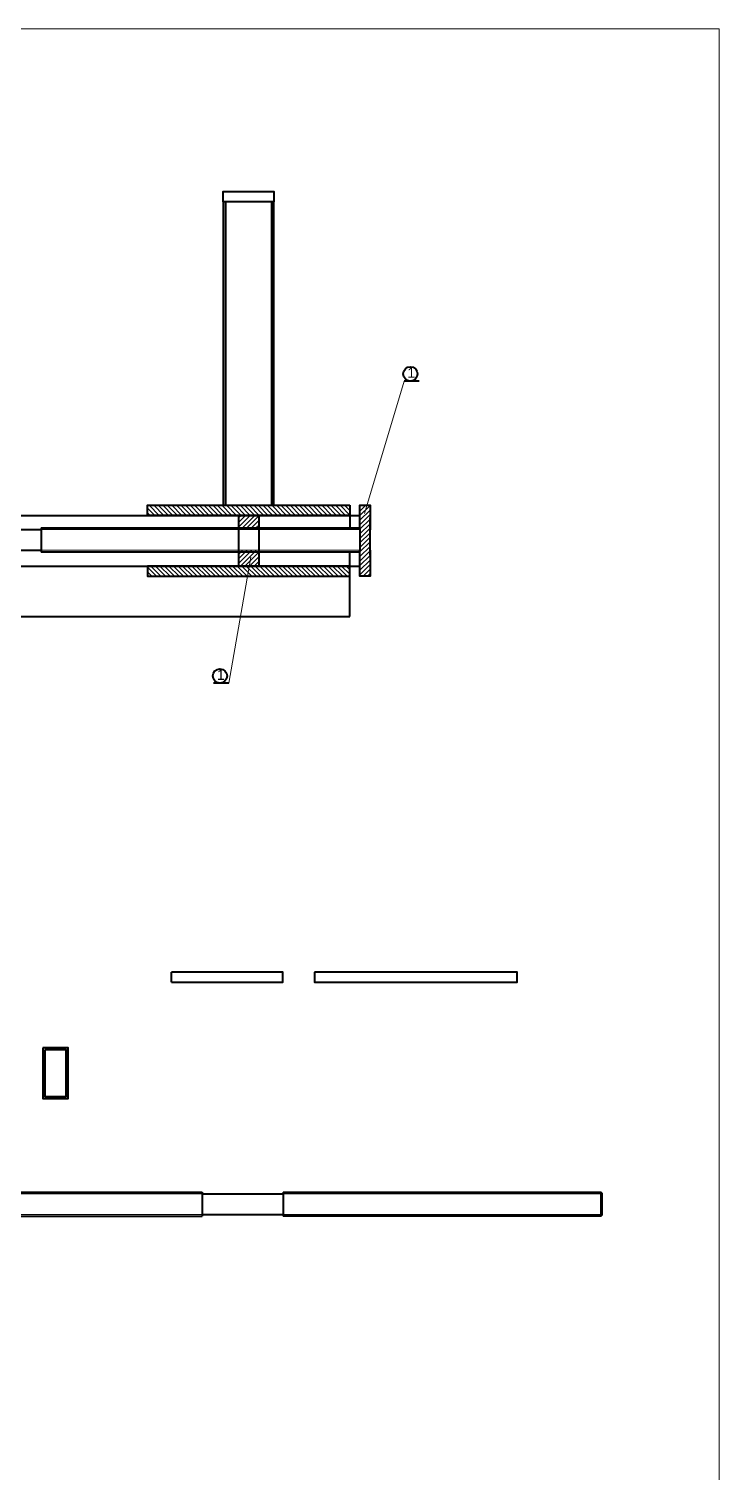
# Model space of a CAD drawing. Header units: millimetres. Extents: x -11382 to 23553, y -372 to 10786.
# Drawn here: x -2504 to -1822, y 4349 to 5775 of the extents above; entities that cross this region are included whole.
import ezdxf

# ---------------------------------------------------------------- set-up
doc = ezdxf.new("R2010")
doc.units = ezdxf.units.MM
doc.header["$LTSCALE"] = 0.2
for name, color, linetype, lineweight in [('đường bao thấy', 7, 'Continuous', 40), ('đường kích thước', 90, 'Continuous', 15), ('đường mặt cắt', 160, 'Continuous', 15), ('đường nét mảnh', 220, 'Continuous', 15)]:
    doc.layers.add(name, color=color, linetype=linetype, lineweight=lineweight)
doc.styles.add('nhat3.5', font='arial.ttf', dxfattribs={"height": 3.5})
pattern_1 = [(45, (-3318.233, 1029.0223), (2.245064, -2.245064), [])]
pattern_2 = [(135, (-3318.233, 1029.0223), (2.245064, 2.245064), [])]

msp = doc.modelspace()

# ---------------------------------------------------------------- hatches: boundary and pattern name
at = {"layer": 'đường mặt cắt'}
h = msp.add_hatch(dxfattribs=at)
h.set_pattern_fill('ANSI31', color=256, style=0)
h.set_pattern_definition(pattern_2)
h.paths.add_polyline_path([(-2387.003, 5304.642), (-2387.003, 5294.642), (-2187.003, 5294.642), (-2187.003, 5304.642)])
h = msp.add_hatch(dxfattribs=at)
h.set_pattern_fill('ANSI31', color=256, style=0)
h.set_pattern_definition([(45, (-1745.773, 1029.0223), (-2.245064, 2.245064), [])])
h.paths.add_polyline_path([(-2177.003, 5280.442), (-2177.003, 5260.242), (-2177.003, 5259.442), (-2177.003, 5234.642), (-2167.003, 5234.642), (-2167.003, 5260.442), (-2167.003, 5292.148), (-2167.003, 5304.642), (-2177.003, 5304.642)])
h = msp.add_hatch(dxfattribs=at)
h.set_pattern_fill('ANSI31', color=256, angle=90, style=0)
h.set_pattern_definition(pattern_1)
h.paths.add_polyline_path([(-2297.003, 5294.642), (-2277.003, 5294.642), (-2277.003, 5282.442), (-2297.003, 5282.442)])
h = msp.add_hatch(dxfattribs=at)
h.set_pattern_fill('ANSI31', color=256, angle=90, style=0)
h.set_pattern_definition(pattern_1)
h.paths.add_polyline_path([(-2277.003, 5282.442), (-2277.003, 5280.642), (-2297.003, 5280.642), (-2297.003, 5282.442)])
h = msp.add_hatch(dxfattribs=at)
h.set_pattern_fill('ANSI31', color=256, angle=90, style=0)
h.set_pattern_definition(pattern_1)
h.paths.add_polyline_path([(-2277.003, 5260.242), (-2277.003, 5258.442), (-2297.003, 5258.442), (-2297.003, 5260.242)])
h = msp.add_hatch(dxfattribs=at)
h.set_pattern_fill('ANSI31', color=256, angle=90, style=0)
h.set_pattern_definition(pattern_1)
h.paths.add_polyline_path([(-2277.003, 5258.442), (-2277.003, 5244.642), (-2297.003, 5244.642), (-2297.003, 5258.442)])
h = msp.add_hatch(dxfattribs=at)
h.set_pattern_fill('ANSI31', color=256, style=0)
h.set_pattern_definition(pattern_2)
h.paths.add_polyline_path([(-2187.003, 5234.642), (-2187.003, 5244.642), (-2387.003, 5244.642), (-2387.003, 5234.642)])

# ---------------------------------------------------------------- linework, layer by layer
at = {"layer": 'đường bao thấy'}
for p, q in [((-2310.003, 5604.642), (-2310.003, 5304.642)), ((-2264.003, 5304.642), (-2264.003, 5604.642)), ((-2877.003, 5294.642), (-2177.003, 5294.642)), ((-2297.003, 5294.642), (-2297.003, 5244.642)), ((-2277.003, 5294.642), (-2277.003, 5244.642)), ((-2187.003, 5294.642), (-2187.003, 5282.442)), ((-2167.003, 5256.966), (-2167.003, 5292.148)), ((-2572.003, 5280.642), (-2492.003, 5280.642)), ((-2492.003, 5282.442), (-2492.003, 5258.442)), ((-2572.003, 5260.242), (-2492.003, 5260.242)), ((-2187.003, 5244.642), (-2187.003, 5258.442)), ((-2877.003, 5244.642), (-2177.003, 5244.642)), ((-2187.003, 5194.642), (-2187.003, 5234.642)), ((-2877.003, 5194.642), (-2187.003, 5194.642)), ((-2363.292, 4833.387), (-2363.292, 4843.387)), ((-2591.974, 4626.18), (-2332.974, 4626.18)), ((-2332.974, 4626.18), (-2332.974, 4602.18)), ((-2332.974, 4624.38), (-2252.974, 4624.38)), ((-2252.974, 4626.18), (-2252.974, 4602.18)), ((-1938.974, 4626.18), (-1938.974, 4602.18)), ((-2591.974, 4602.18), (-2332.974, 4602.18)), ((-2332.974, 4603.98), (-2252.974, 4603.98))]:
    msp.add_line(p, q, dxfattribs=at)
at = {"layer": 'đường bao thấy', "ltscale": 5}
for p, q in [((-2118.392, 5427.407), (-2133.392, 5427.407)), ((-2306.59, 5128.996), (-2321.59, 5128.996))]:
    msp.add_line(p, q, dxfattribs=at)
at = {"layer": 'đường bao thấy', "ltscale": 0.5}
for p, q in [((-2167.003, 5285.509), (-2167.003, 5280.442)), ((-2167.003, 5280.442), (-2167.003, 5285.509)), ((-2167.003, 5260.442), (-2167.003, 5255.375)), ((-2167.003, 5255.375), (-2167.003, 5260.442))]:
    msp.add_line(p, q, dxfattribs=at)
at = {"layer": 'đường bao thấy'}
for points in [[(-2262.003, 5604.642), (-2312.003, 5604.642), (-2312.003, 5614.642), (-2262.003, 5614.642)], [(-2187.003, 5304.642), (-2187.003, 5294.642), (-2387.003, 5294.642), (-2387.003, 5304.642)], [(-2187.003, 5234.642), (-2187.003, 5244.642), (-2387.003, 5244.642), (-2387.003, 5234.642)], [(-2221.832, 4843.387), (-2221.832, 4833.387), (-2021.832, 4833.387), (-2021.832, 4843.387)], [(-2490.355, 4768.56), (-2490.355, 4718.56), (-2465.355, 4718.56), (-2465.355, 4768.56), (-2490.355, 4768.56)], [(-2488.355, 4766.56), (-2488.355, 4720.56), (-2467.355, 4720.56), (-2467.355, 4766.56), (-2488.355, 4766.56)]]:
    msp.add_lwpolyline(points, close=True, dxfattribs=at)
for points in [[(-2310.003, 5604.642), (-2312.003, 5604.642), (-2312.003, 5304.642), (-2262.003, 5304.642), (-2262.003, 5604.642), (-2264.003, 5604.642)], [(-2177.003, 5280.442), (-2177.003, 5304.642), (-2167.003, 5304.642), (-2167.003, 5280.442)], [(-2492.003, 5282.442), (-2178.003, 5282.442), (-2177.003, 5281.442), (-2177.003, 5260.242)], [(-2177.003, 5260.442), (-2177.003, 5259.442), (-2178.003, 5258.442), (-2492.003, 5258.442)], [(-2167.003, 5260.442), (-2167.003, 5234.642), (-2177.003, 5234.642), (-2177.003, 5260.442)], [(-2363.292, 4833.387), (-2253.292, 4833.387), (-2253.292, 4843.387), (-2363.292, 4843.387)], [(-2252.974, 4626.18), (-1938.974, 4626.18), (-1937.974, 4625.18), (-1937.974, 4603.98)], [(-1937.974, 4604.18), (-1937.974, 4603.18), (-1938.974, 4602.18), (-2252.974, 4602.18)]]:
    msp.add_lwpolyline(points, dxfattribs=at)
at = {"layer": 'đường bao thấy', "ltscale": 5}
for centre in [(-2127.172, 5434.47), (-2315.37, 5136.059)]:
    msp.add_circle(centre, 7.063, dxfattribs=at)
at = {"layer": 'đường kích thước', "ltscale": 5}
for p, q in [((-2172.614, 5296.562), (-2133.392, 5427.407)), ((-2284.984, 5253.272), (-2306.59, 5128.996))]:
    msp.add_line(p, q, dxfattribs=at)
at = {"layer": 'đường kích thước'}
msp.add_lwpolyline([(-1822.119, 5775.37), (-6277.575, 5775.37), (-6277.575, 1397.743), (-1822.119, 1397.743)], close=True, dxfattribs=at)
at = {"layer": 'đường nét mảnh'}
for p, q in [((-2492.003, 5280.642), (-2177.003, 5280.642)), ((-2492.003, 5260.242), (-2177.003, 5260.242)), ((-2592.974, 4624.38), (-2332.974, 4624.38)), ((-2252.974, 4624.38), (-1937.974, 4624.38)), ((-2592.974, 4603.98), (-2332.974, 4603.98)), ((-2252.974, 4603.98), (-1937.974, 4603.98))]:
    msp.add_line(p, q, dxfattribs=at)

# ---------------------------------------------------------------- texts
at = {"layer": 'đường bao thấy', "ltscale": 5, "char_height": 10, "width": 21.87102, "attachment_point": 1, "style": 'nhat3.5'}
for insert in [(-2130.173, 5440.602), (-2318.371, 5142.191)]:
    msp.add_mtext('1', dxfattribs=dict(at, insert=insert))

doc.saveas('drawing.dxf')
